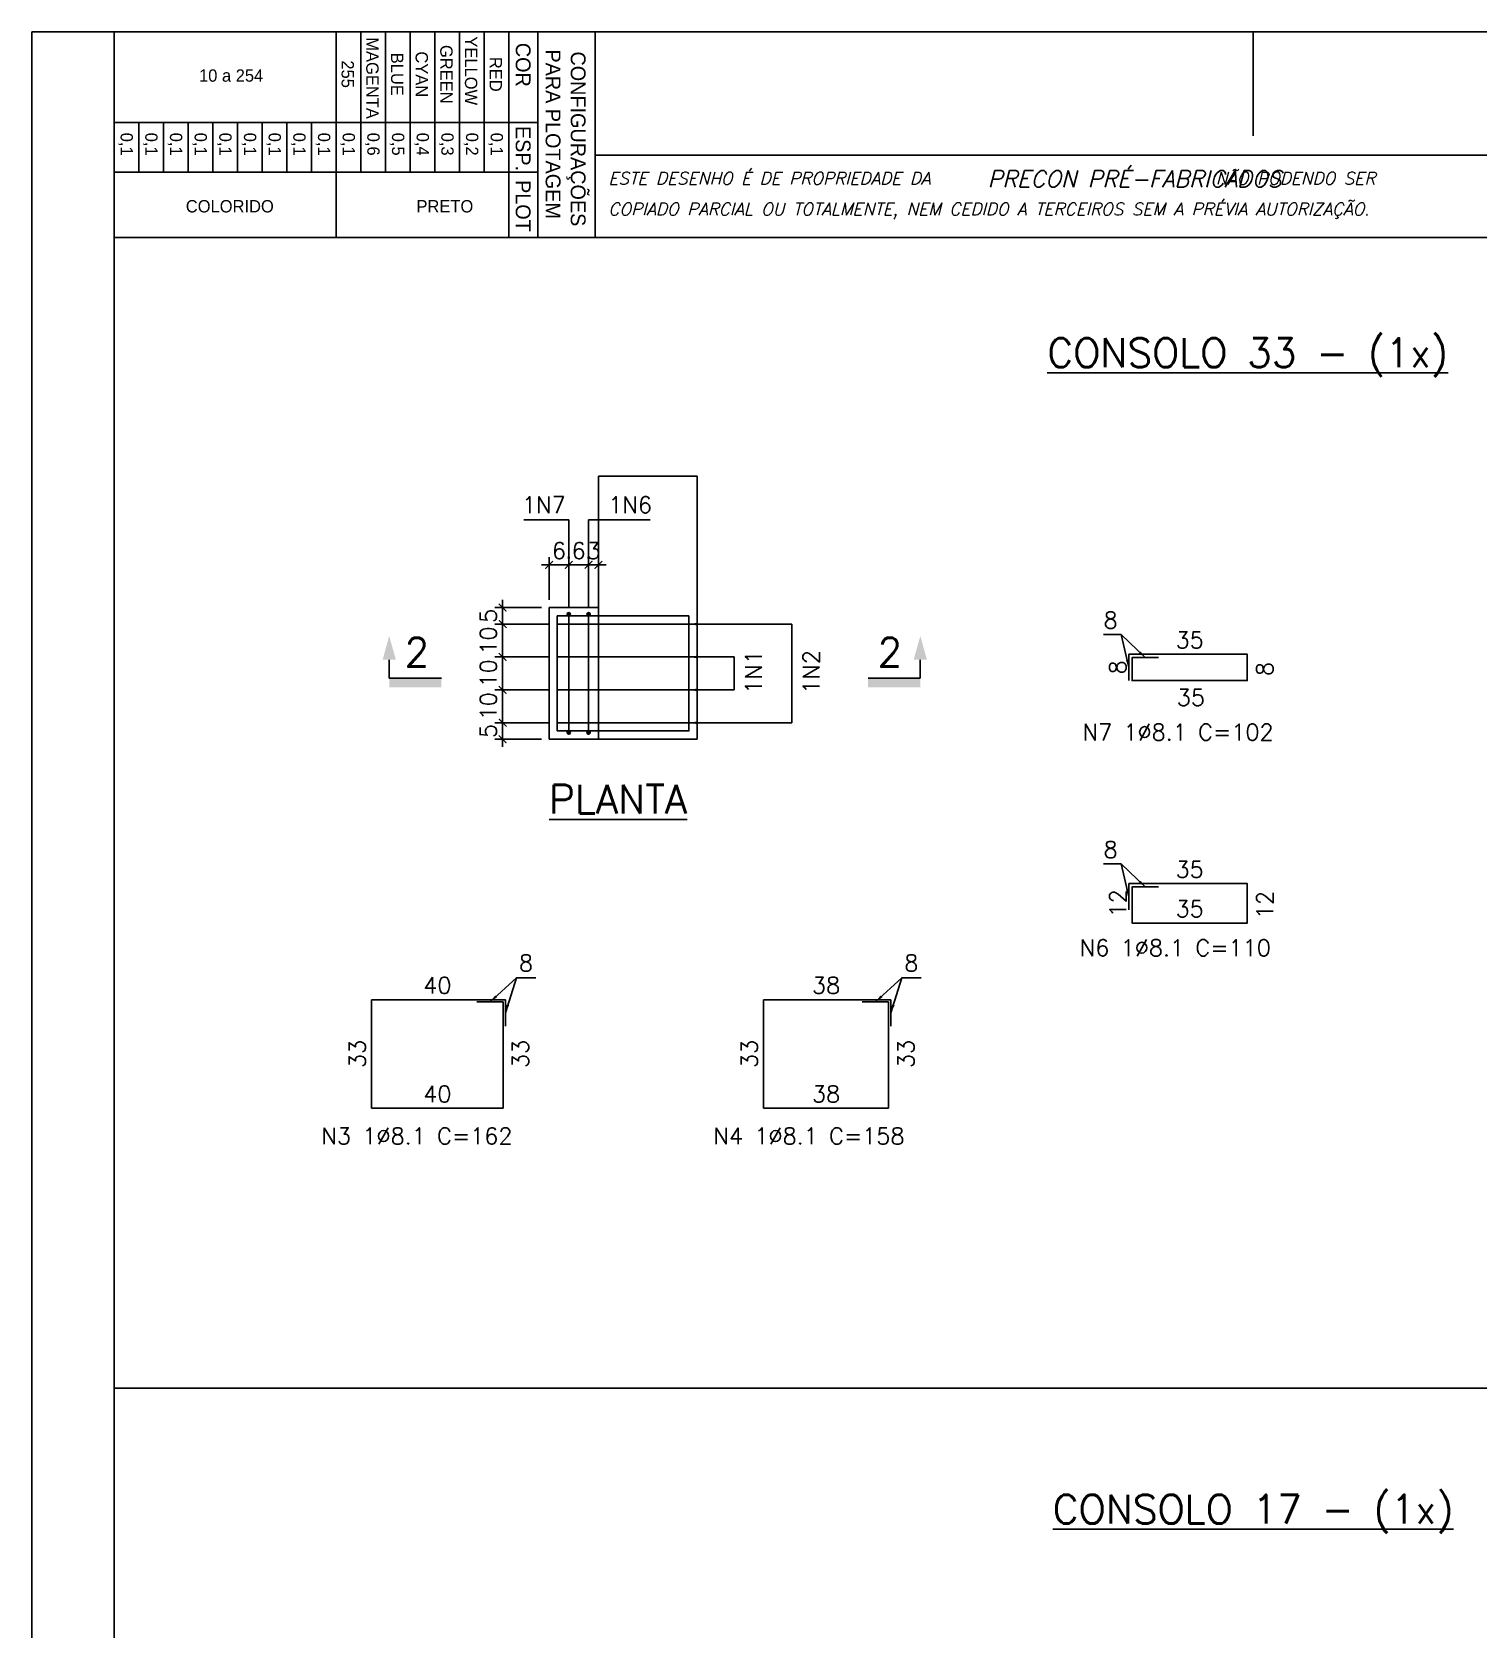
# Model space of a CAD drawing. Header units: centimetres. Extents: x 1658 to 27871, y 8240 to 11444.
# Drawn here: x 9541 to 10860, y 9987 to 11444 of the extents above; entities that cross this region are included whole.
import ezdxf
from ezdxf.enums import TextEntityAlignment as Align

# ---------------------------------------------------------------- set-up
doc = ezdxf.new("R2010")
doc.units = ezdxf.units.CM
doc.header["$LTSCALE"] = 50
doc.header["$MEASUREMENT"] = 0
doc.header["$PDMODE"] = 67
for name, color, linetype in [('FORMATO-PRECON', 2, 'Continuous'), ('HACHURAS-PRECON', 1, 'Continuous'), ('IND- CORTE-PRECON', 4, 'Continuous'), ('LINHA-01-PRECON', 1, 'Continuous'), ('LINHA-02-PRECON', 2, 'Continuous'), ('LINHA-04-PRECON', 4, 'Continuous'), ('TEXTO-35-PRECON', 5, 'Continuous'), ('X1', 2, 'Continuous')]:
    doc.layers.add(name, color=color, linetype=linetype)
doc.styles.add('PRECON-ROMANS', font='romans.shx')
doc.styles.add('R060', font='ACENT.shx', dxfattribs={"height": 75})
doc.styles.add('ROMANS', font='ROMANS.SHX', dxfattribs={"oblique": 15, "height": 3})
doc.styles.get("Standard").update_dxf_attribs({"font": 'romans.shx'})
doc.dimstyles.new('ESC50-50', dxfattribs={"dimscale": 50, "dimtxt": 0.2, "dimasz": 0.15, "dimexe": 0.15, "dimexo": 0.15, "dimgap": 0.08, "dimtad": 1, "dimdec": 1, "dimzin": 12, "dimdsep": 46, "dimtxsty": 'Standard', "dimblk": 'ARCHTICK', "dimcen": 0.09, "dimdle": 0.15, "dimclrd": 256, "dimclre": 256, "dimclrt": 2, "dimazin": 3, "dimtfac": 1, "dimtdec": 1, "dimtmove": 1, "dimatfit": 2, "dimfxl": 0.15, "dimtolj": 1, "dimtzin": 0, "dimarcsym": 0})
doc.dimstyles.new('ESC75-25', dxfattribs={"dimscale": 0, "dimtxt": 15, "dimasz": 7, "dimexe": 7, "dimexo": 7, "dimgap": 5.5, "dimtad": 1, "dimdec": 1, "dimlfac": 0.333333, "dimdsep": 46, "dimtxsty": 'Standard', "dimblk": 'ARCHTICK', "dimcen": 0.1, "dimdle": 7, "dimclrd": 256, "dimclre": 256, "dimclrt": 2, "dimadec": 0, "dimazin": 0, "dimtfac": 1, "dimtdec": 1, "dimtix": 1, "dimtmove": 2, "dimatfit": 3, "dimfxl": 1, "dimarcsym": 0})
doc.dimstyles.new('ESC75-75', dxfattribs={"dimscale": 0, "dimtxt": 15, "dimasz": 7, "dimexe": 7, "dimexo": 7, "dimgap": 5.5, "dimtad": 1, "dimdec": 1, "dimdsep": 46, "dimtxsty": 'Standard', "dimblk": 'ARCHTICK', "dimcen": 0.1, "dimdle": 7, "dimclrd": 256, "dimclre": 256, "dimclrt": 2, "dimadec": 0, "dimazin": 0, "dimtfac": 1, "dimtdec": 1, "dimtix": 1, "dimtmove": 2, "dimatfit": 3, "dimfxl": 1, "dimarcsym": 0})

# ---------------------------------------------------------------- blocks, each defined once
blk = doc.blocks.new('A$C0AF02B9D')
at = {"layer": 'FORMATO-PRECON', "color": 1}
for p, q in [((0, 585), (250, 585)), ((0, 0), (0, 585)), ((250, 585), (250, 0)), ((0, 480), (250, 480)), ((0, 450), (170.7, 450)), ((0, 420), (170.7, 420)), ((0, 390), (170.7, 390)), ((0, 360), (170.7, 360)), ((0, 330), (170.7, 330)), ((0, 300), (170.7, 300)), ((110.1, 240), (170.7, 240)), ((110.1, 210), (170.7, 210)), ((110.1, 180), (170.7, 180)), ((110.1, 150), (170.7, 150)), ((110.1, 150), (170.7, 150)), ((110.1, 120), (170.7, 120)), ((110.1, 120), (170.7, 120)), ((110.1, 90), (170.7, 90)), ((110.1, 90), (170.7, 90)), ((110.1, 60), (170.7, 60)), ((110.1, 60), (170.7, 60)), ((110.1, 30), (170.7, 30)), ((110.1, 30), (170.7, 30)), ((0, 0), (250, 0)), ((110.1, 0), (170.7, 0)), ((110.1, 0), (170.7, 0)), ((110.1, 0), (170.7, 0))]:
    blk.add_line(p, q, dxfattribs=at)
at = {"layer": 'FORMATO-PRECON'}
for p, q in [((0, 515), (250, 515)), ((110.1, 0), (110.1, 515)), ((170.7, 0), (170.7, 515)), ((0, 270), (250, 270))]:
    blk.add_line(p, q, dxfattribs=at)
at = {"layer": 'FORMATO-PRECON', "style": 'R060'}
for s, p in [('CONFIGURAÇÕES ', (133.4, 563.9)), ('PARA PLOTAGEM', (124.3, 533.7)), ('COR', (40, 497.3)), ('ESP.', (141.8, 497.3)), ('PLOT', (211.6, 497.3))]:
    blk.add_text(s, height=18, dxfattribs=at).set_placement(p, align=Align.MIDDLE)
at = {"layer": 'FORMATO-PRECON', "color": 1, "style": 'R060'}
for s, p in [('RED', (51.5, 464)), ('0,1', (136.5, 464)), ('YELLOW', (47.2, 434)), ('0,2', (136.5, 434)), ('GREEN', (51.5, 404)), ('0,3', (136.5, 404)), ('CYAN', (51.5, 374)), ('0,4', (136.5, 374)), ('BLUE', (51.5, 344)), ('0,5', (136.5, 344)), ('MAGENTA', (56.1, 314)), ('0,6', (136.5, 314)), ('255', (51.3, 284)), ('0,1', (136.5, 284)), ('0,1', (136.5, 254)), ('0,1', (136.5, 224)), ('0,1', (136.5, 194)), ('0,1', (136.5, 164)), ('0,1', (136.5, 134)), ('0,1', (136.5, 104)), ('0,1', (136.5, 74)), ('0,1', (136.5, 44)), ('0,1', (136.5, 14))]:
    blk.add_text(s, height=15, dxfattribs=at).set_placement(p, align=Align.MIDDLE)
for s, p in [('PRETO', (212, 402.1)), ('10 a 254', (53, 142.2)), ('COLORIDO', (212, 140.6))]:
    blk.add_text(s, height=15, rotation=90, dxfattribs=at).set_placement(p, align=Align.MIDDLE)
blk = doc.blocks.new('A$C432D58B7')
at = {"layer": 'LINHA-01-PRECON'}
blk.add_blockref('A$C0AF02B9D', (0, 0), dxfattribs=at)
blk = doc.blocks.new('A$C550964AD')
at = {"layer": 'LINHA-01-PRECON'}
blk.add_blockref('A$C432D58B7', (0, 0), dxfattribs=at)
blk = doc.blocks.new('A$C2E607E54')
at = {"layer": 'FORMATO-PRECON', "color": 6}
blk.add_line((1835, 4050), (685, 4050), dxfattribs=at)
at = {"layer": 'FORMATO-PRECON'}
for points in [[(0, 4200), (2970, 4200), (2970, 0), (0, 0)], [(685, 3950), (1835, 3950), (1835, 4050), (685, 4050)]]:
    blk.add_lwpolyline(points, close=True, dxfattribs=at)
blk.add_lwpolyline([(1485, 4200), (1485, 4073.6)], dxfattribs=at)
at = {"layer": 'FORMATO-PRECON', "color": 6}
blk.add_lwpolyline([(100, 3950), (2870, 3950), (2870, 100), (100, 100)], close=True, dxfattribs=at)
at = {"layer": 'TEXTO-35-PRECON', "rotation": 270}
blk.add_blockref('A$C550964AD', (100, 4200), dxfattribs=at)
at = {"layer": 'FORMATO-PRECON', "style": 'ROMANS', "oblique": 15}
for s, p in [('ESTE DESENHO É DE PROPRIEDADE DA                            NÃO PODENDO SER', (700.8, 4014.4)), ('COPIADO PARCIAL OU TOTALMENTE, NEM CEDIDO A TERCEIROS SEM A PRÉVIA AUTORIZAÇÃO.', (700.8, 3977))]:
    blk.add_text(s, height=15, dxfattribs=at).set_placement(p)
at = {"layer": 'FORMATO-PRECON', "color": 3, "style": 'ROMANS', "oblique": 15}
blk.add_text('PRECON PRÉ-FABRICADOS', height=20, dxfattribs=at).set_placement((1162, 4011.3))
blk = doc.blocks.new('_ArchTick')
at = {"color": 0, "linetype": 'ByBlock', "const_width": 0.15}
blk.add_lwpolyline([(-0.5, -0.5), (0.5, 0.5)], dxfattribs=at)
blk = doc.blocks.new('*D57')
at = {"layer": 'Defpoints', "color": 0, "transparency": 16777216}
for p in [(10012.5, 10918.8), (9970.1, 10903.8), (10020, 10903.8)]:
    blk.add_point(p, dxfattribs=at)
at = {"layer": 'LINHA-01-PRECON', "lineweight": -2, "transparency": 16777216}
for p, q in [((10005.5, 10918.8), (9963.1, 10918.8)), ((9970.1, 10918.8), (9970.1, 10925.8)), ((9970.1, 10918.8), (9970.1, 10903.8)), ((10013, 10903.8), (9963.1, 10903.8)), ((9970.1, 10903.8), (9970.1, 10896.8))]:
    blk.add_line(p, q, dxfattribs=at)
at = {"layer": 'LINHA-01-PRECON', "lineweight": -2, "transparency": 16777216, "xscale": 7, "yscale": 7, "zscale": 7}
for p, rotation in [((9970.1, 10918.8), 270), ((9970.1, 10903.8), 90)]:
    blk.add_blockref('_ArchTick', p, dxfattribs=dict(at, rotation=rotation))
at = {"layer": 'LINHA-01-PRECON', "color": 2, "transparency": 16777216, "insert": (9957.1, 10911.3), "char_height": 15, "attachment_point": 5, "rotation": 90}
blk.add_mtext('5', dxfattribs=at)
blk = doc.blocks.new('*D58')
at = {"layer": 'Defpoints', "color": 0, "transparency": 16777216}
for p in [(10020, 10813.8), (9970.1, 10798.8), (10012.5, 10798.8)]:
    blk.add_point(p, dxfattribs=at)
at = {"layer": 'LINHA-01-PRECON', "lineweight": -2, "transparency": 16777216}
for p, q in [((10013, 10813.8), (9963.1, 10813.8)), ((9970.1, 10813.8), (9970.1, 10820.8)), ((9970.1, 10813.8), (9970.1, 10798.8)), ((10005.5, 10798.8), (9963.1, 10798.8)), ((9970.1, 10798.8), (9970.1, 10791.8))]:
    blk.add_line(p, q, dxfattribs=at)
at = {"layer": 'LINHA-01-PRECON', "lineweight": -2, "transparency": 16777216, "xscale": 7, "yscale": 7, "zscale": 7}
for p, rotation in [((9970.1, 10813.8), 270), ((9970.1, 10798.8), 90)]:
    blk.add_blockref('_ArchTick', p, dxfattribs=dict(at, rotation=rotation))
at = {"layer": 'LINHA-01-PRECON', "color": 2, "transparency": 16777216, "insert": (9957.1, 10806.3), "char_height": 15, "attachment_point": 5, "rotation": 90}
blk.add_mtext('5', dxfattribs=at)
blk = doc.blocks.new('IND-CORTE-')
at = {"layer": 'IND- CORTE-PRECON', "color": 1}
for p, q in [((-11.2, 63.5), (-33.6, 63.5)), ((-11.2, 0), (-11.2, 63.5))]:
    blk.add_line(p, q, dxfattribs=at)
for points in [[(-33.6, 71.5), (-62.5, 63.5), (-33.6, 55.4)], [(0, 0), (-11.2, 0), (0, 63.5), (-11.2, 63.5)]]:
    blk.add_solid(points, dxfattribs=at)
at = {"layer": 'IND- CORTE-PRECON', "linetype": 'Continuous', "style": 'ROMANS', "flags": 8}
blk.add_attdef('B', (-57.7, 9.1), '', height=35, dxfattribs=at)
blk = doc.blocks.new('*D63')
at = {"layer": 'Defpoints', "color": 0, "linetype": 'Continuous', "transparency": 16777216}
for p in [(9850.6, 10561.2), (9850.6, 10561.2), (9970.6, 10561.2)]:
    blk.add_point(p, dxfattribs=at)
at = {"layer": 'LINHA-01-PRECON', "color": 2, "linetype": 'Continuous', "transparency": 16777216, "insert": (9910.6, 10574.2), "char_height": 15, "attachment_point": 5}
blk.add_mtext('40', dxfattribs=at)
blk = doc.blocks.new('*D64')
at = {"layer": 'Defpoints', "color": 0, "linetype": 'Continuous', "transparency": 16777216}
for p in [(9850.6, 10561.2), (9850.6, 10462.2), (9850.6, 10462.2)]:
    blk.add_point(p, dxfattribs=at)
at = {"layer": 'LINHA-01-PRECON', "color": 2, "linetype": 'Continuous', "transparency": 16777216, "insert": (9837.6, 10511.7), "char_height": 15, "attachment_point": 5, "rotation": 90}
blk.add_mtext('33', dxfattribs=at)
blk = doc.blocks.new('*D65')
at = {"layer": 'Defpoints', "color": 0, "linetype": 'Continuous', "transparency": 16777216}
for p in [(9850.6, 10462.2), (9970.6, 10462.2), (9970.6, 10462.2)]:
    blk.add_point(p, dxfattribs=at)
at = {"layer": 'LINHA-01-PRECON', "color": 2, "linetype": 'Continuous', "transparency": 16777216, "insert": (9910.6, 10475.2), "char_height": 15, "attachment_point": 5}
blk.add_mtext('40', dxfattribs=at)
blk = doc.blocks.new('*D46')
at = {"layer": 'Defpoints', "color": 0, "transparency": 16777216}
for p in [(10030.5, 10957.8), (10012.5, 10918.8), (10030.5, 10912.8)]:
    blk.add_point(p, dxfattribs=at)
at = {"layer": 'LINHA-01-PRECON', "lineweight": -2, "transparency": 16777216}
for p, q in [((10012.5, 10957.8), (10005.5, 10957.8)), ((10012.5, 10925.8), (10012.5, 10964.8)), ((10012.5, 10957.8), (10030.5, 10957.8)), ((10030.5, 10919.8), (10030.5, 10964.8)), ((10030.5, 10957.8), (10037.5, 10957.8))]:
    blk.add_line(p, q, dxfattribs=at)
at = {"layer": 'LINHA-01-PRECON', "lineweight": -2, "transparency": 16777216, "xscale": 7, "yscale": 7, "zscale": 7}
blk.add_blockref('_ArchTick', (10012.5, 10957.8), dxfattribs=at)
at = {"layer": 'LINHA-01-PRECON', "lineweight": -2, "transparency": 16777216, "xscale": 7, "yscale": 7, "zscale": 7, "rotation": 180}
blk.add_blockref('_ArchTick', (10030.5, 10957.8), dxfattribs=at)
at = {"layer": 'LINHA-01-PRECON', "color": 2, "transparency": 16777216, "insert": (10021.5, 10970.8), "char_height": 15, "attachment_point": 5}
blk.add_mtext('6', dxfattribs=at)
blk = doc.blocks.new('*D47')
at = {"layer": 'Defpoints', "color": 0, "transparency": 16777216}
for p in [(10048.5, 10957.8), (10030.5, 10912.8), (10048.5, 10912.8)]:
    blk.add_point(p, dxfattribs=at)
at = {"layer": 'LINHA-01-PRECON', "lineweight": -2, "transparency": 16777216}
for p, q in [((10030.5, 10957.8), (10023.5, 10957.8)), ((10030.5, 10919.8), (10030.5, 10964.8)), ((10030.5, 10957.8), (10048.5, 10957.8)), ((10048.5, 10919.8), (10048.5, 10964.8)), ((10048.5, 10957.8), (10055.5, 10957.8))]:
    blk.add_line(p, q, dxfattribs=at)
at = {"layer": 'LINHA-01-PRECON', "lineweight": -2, "transparency": 16777216, "xscale": 7, "yscale": 7, "zscale": 7}
blk.add_blockref('_ArchTick', (10030.5, 10957.8), dxfattribs=at)
at = {"layer": 'LINHA-01-PRECON', "lineweight": -2, "transparency": 16777216, "xscale": 7, "yscale": 7, "zscale": 7, "rotation": 180}
blk.add_blockref('_ArchTick', (10048.5, 10957.8), dxfattribs=at)
at = {"layer": 'LINHA-01-PRECON', "color": 2, "transparency": 16777216, "insert": (10039.5, 10970.8), "char_height": 15, "attachment_point": 5}
blk.add_mtext('6', dxfattribs=at)
blk = doc.blocks.new('*D48')
at = {"layer": 'Defpoints', "color": 0, "transparency": 16777216}
for p in [(10057.5, 10957.8), (10057.5, 10957.8), (10048.5, 10912.8)]:
    blk.add_point(p, dxfattribs=at)
at = {"layer": 'LINHA-01-PRECON', "lineweight": -2, "transparency": 16777216}
for p, q in [((10048.5, 10957.8), (10041.5, 10957.8)), ((10048.5, 10919.8), (10048.5, 10964.8)), ((10048.5, 10957.8), (10057.5, 10957.8)), ((10057.5, 10957.8), (10064.5, 10957.8))]:
    blk.add_line(p, q, dxfattribs=at)
at = {"layer": 'LINHA-01-PRECON', "lineweight": -2, "transparency": 16777216, "xscale": 7, "yscale": 7, "zscale": 7}
blk.add_blockref('_ArchTick', (10048.5, 10957.8), dxfattribs=at)
at = {"layer": 'LINHA-01-PRECON', "lineweight": -2, "transparency": 16777216, "xscale": 7, "yscale": 7, "zscale": 7, "rotation": 180}
blk.add_blockref('_ArchTick', (10057.5, 10957.8), dxfattribs=at)
at = {"layer": 'LINHA-01-PRECON', "color": 2, "transparency": 16777216, "insert": (10053, 10970.8), "char_height": 15, "attachment_point": 5}
blk.add_mtext('3', dxfattribs=at)
blk = doc.blocks.new('*D49')
at = {"layer": 'Defpoints', "color": 0, "linetype": 'Continuous', "transparency": 16777216}
for p in [(10544.2, 10852.3), (10649.2, 10852.3), (10649.2, 10852.3)]:
    blk.add_point(p, dxfattribs=at)
at = {"layer": 'LINHA-01-PRECON', "color": 2, "linetype": 'Continuous', "transparency": 16777216, "insert": (10597.8, 10836.8), "char_height": 15, "attachment_point": 5}
blk.add_mtext('35', dxfattribs=at)
blk = doc.blocks.new('*D50')
at = {"layer": 'Defpoints', "color": 0, "linetype": 'Continuous', "transparency": 16777216}
for p in [(10649.2, 10876.3), (10649.2, 10876.3), (10649.2, 10852.3)]:
    blk.add_point(p, dxfattribs=at)
at = {"layer": 'LINHA-01-PRECON', "color": 2, "linetype": 'Continuous', "transparency": 16777216, "insert": (10665.2, 10862.8), "char_height": 15, "attachment_point": 5, "rotation": 90}
blk.add_mtext('8', dxfattribs=at)
blk = doc.blocks.new('*D51')
at = {"layer": 'Defpoints', "color": 0, "linetype": 'Continuous', "transparency": 16777216}
for p in [(10544.2, 10876.3), (10544.2, 10876.3), (10649.2, 10876.3)]:
    blk.add_point(p, dxfattribs=at)
at = {"layer": 'LINHA-01-PRECON', "color": 2, "linetype": 'Continuous', "transparency": 16777216, "insert": (10596.7, 10889.3), "char_height": 15, "attachment_point": 5}
blk.add_mtext('35', dxfattribs=at)
blk = doc.blocks.new('*D52')
at = {"layer": 'Defpoints', "color": 0, "linetype": 'Continuous', "transparency": 16777216}
for p in [(10544.2, 10876.3), (10544.2, 10876.3), (10544.2, 10852.3)]:
    blk.add_point(p, dxfattribs=at)
at = {"layer": 'LINHA-01-PRECON', "color": 2, "linetype": 'Continuous', "transparency": 16777216, "insert": (10531.2, 10864.3), "char_height": 15, "attachment_point": 5, "rotation": 90}
blk.add_mtext('8', dxfattribs=at)
blk = doc.blocks.new('*D53')
at = {"layer": 'Defpoints', "color": 0, "linetype": 'Continuous', "transparency": 16777216}
for p in [(10544.2, 10631.1), (10649.2, 10631.1), (10649.2, 10631.1)]:
    blk.add_point(p, dxfattribs=at)
at = {"layer": 'LINHA-01-PRECON', "color": 2, "linetype": 'Continuous', "transparency": 16777216, "insert": (10596.7, 10644.1), "char_height": 15, "attachment_point": 5}
blk.add_mtext('35', dxfattribs=at)
blk = doc.blocks.new('*D54')
at = {"layer": 'Defpoints', "color": 0, "linetype": 'Continuous', "transparency": 16777216}
for p in [(10649.2, 10667), (10649.2, 10667), (10649.2, 10631.1)]:
    blk.add_point(p, dxfattribs=at)
at = {"layer": 'LINHA-01-PRECON', "color": 2, "linetype": 'Continuous', "transparency": 16777216, "insert": (10665.2, 10647.6), "char_height": 15, "attachment_point": 5, "rotation": 90}
blk.add_mtext('12', dxfattribs=at)
blk = doc.blocks.new('*D55')
at = {"layer": 'Defpoints', "color": 0, "linetype": 'Continuous', "transparency": 16777216}
for p in [(10544.2, 10667), (10544.2, 10667), (10649.2, 10667)]:
    blk.add_point(p, dxfattribs=at)
at = {"layer": 'LINHA-01-PRECON', "color": 2, "linetype": 'Continuous', "transparency": 16777216, "insert": (10596.7, 10680), "char_height": 15, "attachment_point": 5}
blk.add_mtext('35', dxfattribs=at)
blk = doc.blocks.new('*D56')
at = {"layer": 'Defpoints', "color": 0, "linetype": 'Continuous', "transparency": 16777216}
for p in [(10544.2, 10667), (10544.2, 10667), (10544.2, 10631.1)]:
    blk.add_point(p, dxfattribs=at)
at = {"layer": 'LINHA-01-PRECON', "color": 2, "linetype": 'Continuous', "transparency": 16777216, "insert": (10531.2, 10649.1), "char_height": 15, "attachment_point": 5, "rotation": 90}
blk.add_mtext('12', dxfattribs=at)
blk = doc.blocks.new('*D30')
at = {"layer": 'Defpoints', "color": 0, "transparency": 16777216}
for p in [(9970.1, 10873.8), (10020, 10873.8), (10020, 10843.8)]:
    blk.add_point(p, dxfattribs=at)
at = {"layer": 'LINHA-01-PRECON', "lineweight": -2, "transparency": 16777216}
for p, q in [((10013, 10873.8), (9963.1, 10873.8)), ((9970.1, 10873.8), (9970.1, 10880.8)), ((9970.1, 10843.8), (9970.1, 10873.8)), ((10013, 10843.8), (9963.1, 10843.8)), ((9970.1, 10843.8), (9970.1, 10836.8))]:
    blk.add_line(p, q, dxfattribs=at)
at = {"layer": 'LINHA-01-PRECON', "lineweight": -2, "transparency": 16777216, "xscale": 7, "yscale": 7, "zscale": 7}
for p, rotation in [((9970.1, 10873.8), 270), ((9970.1, 10843.8), 90)]:
    blk.add_blockref('_ArchTick', p, dxfattribs=dict(at, rotation=rotation))
at = {"layer": 'LINHA-01-PRECON', "color": 2, "transparency": 16777216, "insert": (9957.1, 10858.8), "char_height": 15, "attachment_point": 5, "rotation": 90}
blk.add_mtext('10', dxfattribs=at)
blk = doc.blocks.new('*D41')
at = {"layer": 'Defpoints', "color": 0, "linetype": 'Continuous', "transparency": 16777216}
for p in [(9970.6, 10561.2), (9970.6, 10462.2), (9970.6, 10462.2)]:
    blk.add_point(p, dxfattribs=at)
at = {"layer": 'LINHA-01-PRECON', "color": 2, "linetype": 'Continuous', "transparency": 16777216, "insert": (9986.4, 10511.7), "char_height": 15, "attachment_point": 5, "rotation": 90}
blk.add_mtext('33', dxfattribs=at)
blk = doc.blocks.new('*D42')
at = {"layer": 'Defpoints', "color": 0, "linetype": 'Continuous', "transparency": 16777216}
for p in [(10208.1, 10561.2), (10208.1, 10561.2), (10322.1, 10561.2)]:
    blk.add_point(p, dxfattribs=at)
at = {"layer": 'LINHA-01-PRECON', "color": 2, "linetype": 'Continuous', "transparency": 16777216, "insert": (10265.1, 10574.2), "char_height": 15, "attachment_point": 5}
blk.add_mtext('38', dxfattribs=at)
blk = doc.blocks.new('*D43')
at = {"layer": 'Defpoints', "color": 0, "linetype": 'Continuous', "transparency": 16777216}
for p in [(10208.1, 10561.2), (10208.1, 10462.2), (10208.1, 10462.2)]:
    blk.add_point(p, dxfattribs=at)
at = {"layer": 'LINHA-01-PRECON', "color": 2, "linetype": 'Continuous', "transparency": 16777216, "insert": (10195.1, 10511.7), "char_height": 15, "attachment_point": 5, "rotation": 90}
blk.add_mtext('33', dxfattribs=at)
blk = doc.blocks.new('*D44')
at = {"layer": 'Defpoints', "color": 0, "linetype": 'Continuous', "transparency": 16777216}
for p in [(10208.1, 10462.2), (10322.1, 10462.2), (10322.1, 10462.2)]:
    blk.add_point(p, dxfattribs=at)
at = {"layer": 'LINHA-01-PRECON', "color": 2, "linetype": 'Continuous', "transparency": 16777216, "insert": (10265.1, 10475.2), "char_height": 15, "attachment_point": 5}
blk.add_mtext('38', dxfattribs=at)
blk = doc.blocks.new('*D45')
at = {"layer": 'Defpoints', "color": 0, "linetype": 'Continuous', "transparency": 16777216}
for p in [(10322.1, 10561.2), (10322.1, 10462.2), (10322.1, 10462.2)]:
    blk.add_point(p, dxfattribs=at)
at = {"layer": 'LINHA-01-PRECON', "color": 2, "linetype": 'Continuous', "transparency": 16777216, "insert": (10337.9, 10511.7), "char_height": 15, "attachment_point": 5, "rotation": 90}
blk.add_mtext('33', dxfattribs=at)
blk = doc.blocks.new('*D512')
at = {"layer": 'Defpoints', "color": 0, "transparency": 16777216}
for p in [(10020, 10903.8), (9970.1, 10873.8), (10020, 10873.8)]:
    blk.add_point(p, dxfattribs=at)
at = {"layer": 'LINHA-01-PRECON', "lineweight": -2, "transparency": 16777216}
for p, q in [((10013, 10903.8), (9963.1, 10903.8)), ((9970.1, 10903.8), (9970.1, 10910.8)), ((9970.1, 10903.8), (9970.1, 10873.8)), ((10013, 10873.8), (9963.1, 10873.8)), ((9970.1, 10873.8), (9970.1, 10866.8))]:
    blk.add_line(p, q, dxfattribs=at)
at = {"layer": 'LINHA-01-PRECON', "lineweight": -2, "transparency": 16777216, "xscale": 7, "yscale": 7, "zscale": 7}
for p, rotation in [((9970.1, 10903.8), 270), ((9970.1, 10873.8), 90)]:
    blk.add_blockref('_ArchTick', p, dxfattribs=dict(at, rotation=rotation))
at = {"layer": 'LINHA-01-PRECON', "color": 2, "transparency": 16777216, "insert": (9957.1, 10888.8), "char_height": 15, "attachment_point": 5, "rotation": 90}
blk.add_mtext('10', dxfattribs=at)
blk = doc.blocks.new('*D513')
at = {"layer": 'Defpoints', "color": 0, "transparency": 16777216}
for p in [(9970.1, 10843.8), (10020, 10843.8), (10020, 10813.8)]:
    blk.add_point(p, dxfattribs=at)
at = {"layer": 'LINHA-01-PRECON', "lineweight": -2, "transparency": 16777216}
for p, q in [((10013, 10843.8), (9963.1, 10843.8)), ((9970.1, 10843.8), (9970.1, 10850.8)), ((9970.1, 10813.8), (9970.1, 10843.8)), ((10013, 10813.8), (9963.1, 10813.8)), ((9970.1, 10813.8), (9970.1, 10806.8))]:
    blk.add_line(p, q, dxfattribs=at)
at = {"layer": 'LINHA-01-PRECON', "lineweight": -2, "transparency": 16777216, "xscale": 7, "yscale": 7, "zscale": 7}
for p, rotation in [((9970.1, 10843.8), 270), ((9970.1, 10813.8), 90)]:
    blk.add_blockref('_ArchTick', p, dxfattribs=dict(at, rotation=rotation))
at = {"layer": 'LINHA-01-PRECON', "color": 2, "transparency": 16777216, "insert": (9957.1, 10828.8), "char_height": 15, "attachment_point": 5, "rotation": 90}
blk.add_mtext('10', dxfattribs=at)

msp = doc.modelspace()

# ---------------------------------------------------------------- hatches: boundary and pattern name
at = {"layer": 'LINHA-01-PRECON', "linetype": 'Continuous'}
h = msp.add_hatch(color=256, dxfattribs=at)
h.dxf.hatch_style = 1
edge = h.paths.add_edge_path()
edge.add_arc((10030.47, 10912.8), 1.5, 0, 360)
h = msp.add_hatch(color=256, dxfattribs=at)
h.dxf.hatch_style = 1
edge = h.paths.add_edge_path()
edge.add_arc((10048.47, 10912.8), 1.5, 0, 360)
h = msp.add_hatch(color=256, dxfattribs=at)
h.dxf.hatch_style = 1
edge = h.paths.add_edge_path()
edge.add_arc((10030.47, 10804.79), 1.5, 0, 360)
h = msp.add_hatch(color=256, dxfattribs=at)
h.dxf.hatch_style = 1
edge = h.paths.add_edge_path()
edge.add_arc((10048.47, 10804.79), 1.5, 0, 360)

# ---------------------------------------------------------------- linework, layer by layer
at = {"layer": 'LINHA-01-PRECON'}
msp.add_line((11693.36, 10206.69), (9615.86, 10206.69), dxfattribs=at)
at = {"layer": 'LINHA-01-PRECON', "linetype": 'Continuous'}
for centre in [(10030.47, 10912.8), (10048.47, 10912.8), (10030.47, 10804.79), (10048.47, 10804.79)]:
    msp.add_circle(centre, 1.5, dxfattribs=at)
at = {"layer": 'LINHA-02-PRECON'}
for p, q in [((10057.47, 10798.79), (10057.47, 11038.79)), ((10057.47, 11038.79), (10147.47, 11038.79)), ((10147.47, 11038.79), (10147.47, 10798.79)), ((10012.47, 10798.79), (10012.47, 10918.79)), ((10012.47, 10918.79), (10057.47, 10918.79)), ((10057.47, 10798.79), (10012.47, 10798.79)), ((10147.47, 10798.79), (10057.47, 10798.79))]:
    msp.add_line(p, q, dxfattribs=at)
at = {"layer": 'LINHA-04-PRECON'}
for p, q in [((10019.97, 10903.8), (10139.97, 10903.8)), ((10030.47, 10806.29), (10030.47, 10911.3)), ((10048.47, 10806.29), (10048.47, 10911.3)), ((10019.97, 10873.8), (10139.97, 10873.8)), ((10019.97, 10843.79), (10139.97, 10843.79)), ((10019.97, 10813.79), (10139.97, 10813.79)), ((9850.62, 10462.19), (9850.62, 10561.19)), ((9850.62, 10561.19), (9972.62, 10561.19)), ((9970.62, 10559.19), (9946.62, 10559.19)), ((9970.62, 10462.19), (9970.62, 10559.19)), ((9972.62, 10561.19), (9972.62, 10537.19)), ((10208.12, 10462.19), (10208.12, 10561.19)), ((10208.12, 10561.19), (10324.12, 10561.19)), ((10322.12, 10559.19), (10298.12, 10559.19)), ((10322.12, 10462.19), (10322.12, 10559.19)), ((10324.12, 10561.19), (10324.12, 10537.19)), ((9970.62, 10462.19), (9850.62, 10462.19)), ((10322.12, 10462.19), (10208.12, 10462.19))]:
    msp.add_line(p, q, dxfattribs=at)
msp.add_lwpolyline([(10139.97, 10911.3), (10019.97, 10911.3), (10019.97, 10806.29), (10139.97, 10806.29)], close=True, dxfattribs=at)
for points in [[(10541.24, 10852.27), (10541.24, 10876.27), (10649.24, 10876.27), (10649.24, 10852.33), (10544.24, 10852.33), (10544.24, 10873.27), (10568.24, 10873.27)], [(10541.24, 10643.05), (10541.24, 10667.05), (10649.24, 10667.05), (10649.24, 10631.11), (10544.24, 10631.11), (10544.24, 10664.05), (10568.24, 10664.05)]]:
    msp.add_lwpolyline(points, dxfattribs=at)

# ---------------------------------------------------------------- block references
at = {"layer": 'HACHURAS-PRECON', "xscale": 0.7499999999999996, "yscale": 0.7499999999999996, "zscale": 0.7499999999999996}
msp.add_blockref('A$C2E607E54', (9540.86, 8293.94), dxfattribs=at)
at = {"layer": 'TEXTO-35-PRECON', "linetype": 'ByBlock'}
ref = msp.add_blockref('IND-CORTE-', (9914.3, 10846.13), dxfattribs=dict(at, xscale=-0.75, yscale=0.75, zscale=0.75, rotation=90))
ref.add_attrib('B', '2', (9880.63, 10865.05), dxfattribs={"layer": 'IND- CORTE-PRECON', "color": 5, "linetype": 'Continuous', "height": 26.25, "style": 'ROMANS', "flags": 8})
ref = msp.add_blockref('IND-CORTE-', (10303.42, 10846.13), dxfattribs=dict(at, xscale=0.75, yscale=0.75, zscale=0.75, rotation=270))
ref.add_attrib('B', '2', (10312.08, 10865.05), dxfattribs={"layer": 'IND- CORTE-PRECON', "color": 5, "linetype": 'Continuous', "height": 26.25, "style": 'ROMANS', "flags": 8})

# ---------------------------------------------------------------- texts
at = {"layer": 'LINHA-01-PRECON', "color": 4, "char_height": 26.25, "attachment_point": 5}
for s, insert in [('{\\LCONSOLO 33 - (1x)}', (10649.69, 11146.99)), ('{\\LPLANTA}', (10075.45, 10744.06, -0.02)), ('{\\LCONSOLO 17 - (1x)}', (10654.61, 10092.1))]:
    msp.add_mtext(s, dxfattribs=dict(at, insert=insert))
at = {"layer": 'LINHA-01-PRECON', "color": 2, "linetype": 'Continuous', "char_height": 15, "attachment_point": 5}
for s, insert in [('1N7', (10007.72, 11012.54)), ('1N6', (10086.44, 11012.54)), ('8', (10524.58, 10907.36)), ('8', (10524.58, 10698.13)), ('8', (9991.39, 10594.58)), ('8', (10342.89, 10594.58))]:
    msp.add_mtext(s, dxfattribs=dict(at, insert=insert))
at = {"layer": 'LINHA-01-PRECON', "color": 2, "linetype": 'Continuous', "char_height": 15, "attachment_point": 5, "rotation": 90}
for s, insert in [('1N1', (10198.86, 10860.16)), ('1N2', (10251.45, 10860.16))]:
    msp.add_mtext(s, dxfattribs=dict(at, insert=insert))
at = {"layer": 'X1', "style": 'PRECON-ROMANS'}
for s, p in [('N7 1%%C8.1 C=102', (10499.01, 10797.76)), ('N6 1%%C8.1 C=110', (10496.49, 10601.04)), ('N3 1%%C8.1 C=162', (9804.92, 10429.33)), ('N4 1%%C8.1 C=158', (10162.42, 10429.33))]:
    msp.add_text(s, height=15, dxfattribs=at).set_placement(p)

# ---------------------------------------------------------------- dimensions: what is measured, and where the dimension line sits
at = {"layer": 'LINHA-01-PRECON'}
for base, p1, p2, angle, picture, middle in [((10030.47, 10957.83), (10012.47, 10918.79), (10030.47, 10912.8), 180, '*D46', (10021.47, 10970.83)), ((10048.47, 10957.83), (10030.47, 10912.8), (10048.47, 10912.8), 180, '*D47', (10039.47, 10970.83)), ((10057.47, 10957.83), (10048.47, 10912.8), (10057.47, 10957.83), 180, '*D48', (10052.97, 10970.83)), ((9970.11, 10903.8), (10012.47, 10918.79), (10019.97, 10903.8), 90, '*D57', (9957.11, 10911.3)), ((9970.11, 10873.8), (10019.97, 10903.8), (10019.97, 10873.8), 90, '*D512', (9957.11, 10888.8)), ((9970.11, 10873.8), (10019.97, 10843.79), (10019.97, 10873.8), 270, '*D30', (9957.11, 10858.79)), ((9970.11, 10843.79), (10019.97, 10813.79), (10019.97, 10843.79), 270, '*D513', (9957.11, 10828.79)), ((9970.11, 10798.79), (10019.97, 10813.79), (10012.47, 10798.79), 90, '*D58', (9957.11, 10806.29))]:
    dim = msp.add_linear_dim(base=base, p1=p1, p2=p2, angle=angle, dimstyle='ESC75-25', override={"dimscale": 1}, dxfattribs=at)
    dim.commit()
    dim.dimension.update_dxf_attribs({"geometry": picture, "text_midpoint": middle})
at = {"layer": 'LINHA-01-PRECON', "linetype": 'Continuous'}
for base, p1, p2, picture, middle in [((10544.24, 10876.27), (10649.24, 10876.27), (10544.24, 10876.27), '*D51', (10596.74, 10889.27)), ((10544.24, 10667.05), (10649.24, 10667.05), (10544.24, 10667.05), '*D55', (10596.74, 10680.05)), ((10649.24, 10631.11), (10544.24, 10631.11), (10649.24, 10631.11), '*D53', (10596.74, 10644.11)), ((9850.62, 10561.19), (9970.62, 10561.19), (9850.62, 10561.19), '*D63', (9910.62, 10574.19)), ((10208.12, 10561.19), (10322.12, 10561.19), (10208.12, 10561.19), '*D42', (10265.12, 10574.19)), ((9970.62, 10462.19), (9850.62, 10462.19), (9970.62, 10462.19), '*D65', (9910.62, 10475.19)), ((10322.12, 10462.19), (10208.12, 10462.19), (10322.12, 10462.19), '*D44', (10265.12, 10475.19))]:
    dim = msp.add_linear_dim(base=base, p1=p1, p2=p2, dimstyle='ESC75-25', override={"dimscale": 1, "dimse1": 1, "dimse2": 1, "dimsd1": 1, "dimsd2": 1}, dxfattribs=at)
    dim.commit()
    dim.dimension.update_dxf_attribs({"geometry": picture, "text_midpoint": middle})
for base, p1, p2, picture, middle in [((10544.24, 10876.27), (10544.24, 10852.33), (10544.24, 10876.27), '*D52', (10531.24, 10864.3)), ((10544.24, 10667.05), (10544.24, 10631.11), (10544.24, 10667.05), '*D56', (10531.24, 10649.08)), ((9850.62, 10462.19), (9850.62, 10561.19), (9850.62, 10462.19), '*D64', (9837.62, 10511.69)), ((10208.12, 10462.19), (10208.12, 10561.19), (10208.12, 10462.19), '*D43', (10195.12, 10511.69))]:
    dim = msp.add_linear_dim(base=base, p1=p1, p2=p2, angle=90, dimstyle='ESC75-25', override={"dimscale": 1, "dimse1": 1, "dimse2": 1, "dimsd1": 1, "dimsd2": 1}, dxfattribs=at)
    dim.commit()
    dim.dimension.update_dxf_attribs({"geometry": picture, "text_midpoint": middle})
for base, p1, p2, picture, middle in [((10649.24, 10876.27), (10649.24, 10852.33), (10649.24, 10876.27), '*D50', (10665.2, 10862.8)), ((10649.24, 10667.05), (10649.24, 10631.11), (10649.24, 10667.05), '*D54', (10665.2, 10647.58)), ((9970.62, 10462.19), (9970.62, 10561.19), (9970.62, 10462.19), '*D41', (9986.42, 10511.69)), ((10322.12, 10462.19), (10322.12, 10561.19), (10322.12, 10462.19), '*D45', (10337.92, 10511.69))]:
    dim = msp.add_linear_dim(base=base, p1=p1, p2=p2, angle=90, dimstyle='ESC75-25', override={"dimscale": 1, "dimse1": 1, "dimse2": 1, "dimsd1": 1, "dimsd2": 1}, dxfattribs=at)
    dim.commit()
    dim.dimension.update_dxf_attribs({"geometry": picture, "text_midpoint": middle, "dimtype": 160})
dim = msp.add_linear_dim(base=(10649.24, 10852.33), p1=(10544.24, 10852.33), p2=(10649.24, 10852.33), dimstyle='ESC75-25', override={"dimscale": 1, "dimse1": 1, "dimse2": 1, "dimsd1": 1, "dimsd2": 1}, dxfattribs=at)
dim.commit()
dim.dimension.update_dxf_attribs({"geometry": '*D49', "text_midpoint": (10597.84, 10836.83), "dimtype": 160})

# ---------------------------------------------------------------- leaders
at = {"layer": 'LINHA-01-PRECON'}
for points in [[(10030.47, 10957.83), (10030.47, 10998.81), (9989.44, 10998.81)], [(10048.47, 10957.83), (10048.47, 10998.81), (10104.72, 10998.81)], [(10139.97, 10903.8), (10233.9, 10903.8), (10233.9, 10813.79)], [(10139.97, 10873.8), (10181.32, 10873.8)], [(10139.97, 10843.79), (10181.32, 10843.79), (10181.32, 10873.8)], [(10139.97, 10813.79), (10233.9, 10813.79)], [(9958.62, 10559.19), (9982.72, 10580.98)], [(9972.62, 10549.19), (9982.72, 10580.98), (10000.41, 10580.98)], [(10310.12, 10559.19), (10334.22, 10580.98)], [(10324.12, 10549.19), (10334.22, 10580.98), (10351.91, 10580.98)]]:
    msp.add_leader(points, dimstyle='ESC50-50', override={"dimgap": 0.08, "dimtad": 1}, dxfattribs=at)
at = {"layer": 'LINHA-01-PRECON', "linetype": 'Continuous'}
for points in [[(10541.24, 10864.27), (10534.2, 10894.28), (10518.1, 10894.28)], [(10556.24, 10873.27), (10534.2, 10894.28)], [(10541.24, 10655.05), (10534.2, 10685.05), (10518.1, 10685.05)], [(10556.24, 10664.05), (10534.2, 10685.05)]]:
    msp.add_leader(points, dimstyle='ESC75-75', override={"dimscale": 1, "dimtad": 0}, dxfattribs=at)

doc.saveas('drawing.dxf')
